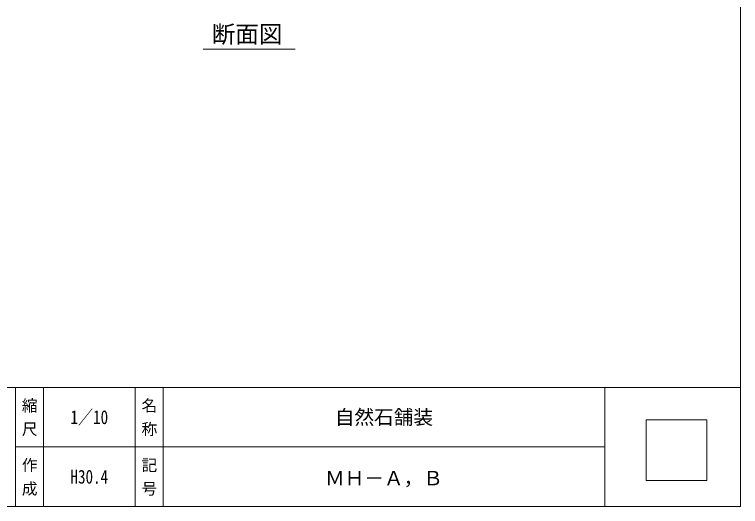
# Model space of a CAD drawing. Units: millimetres at full size, sheet at 1:10; details may follow other scales. Extents: x 1202 to 3940, y 458 to 2325.
# Drawn here: x 2742 to 3940, y 458 to 1270 of the extents above; entities that cross this region are included whole.
import ezdxf
from ezdxf.enums import TextEntityAlignment as Align

# ---------------------------------------------------------------- set-up
doc = ezdxf.new("R2010")
doc.units = ezdxf.units.MM
doc.header["$LTSCALE"] = 10
for name, color, linetype, lineweight in [('0_2', 7, 'Continuous', 13), ('_0-0_', 7, 'Continuous', 13), ('寸法', 1, 'Continuous', 13), ('本体', 7, 'Continuous', 13)]:
    doc.layers.add(name, color=color, linetype=linetype, lineweight=lineweight)
doc.styles.add('@ＭＳ ゴシック', font='')
doc.styles.add('ＭＳ ゴシック', font='')
doc.styles.get('@ＭＳ ゴシック').set_extended_font_data('@MS Gothic')
doc.styles.get('ＭＳ ゴシック').set_extended_font_data('MS Gothic')

msp = doc.modelspace()

# ---------------------------------------------------------------- linework, layer by layer
at = {"layer": '0_2'}
msp.add_line((3715.84, 556.43), (2743.89, 556.43), dxfattribs=at)
at = {"layer": '_0-0_', "color": 6}
msp.add_line((1201.55, 654.72), (3939.68, 654.72), dxfattribs=at)
at = {"layer": '_0-0_'}
for p, q in [((2743.89, 654.72), (2743.89, 458.14)), ((2789.85, 654.72), (2789.85, 458.14)), ((2941.33, 654.72), (2941.33, 458.25)), ((2987.29, 654.72), (2987.29, 458.14)), ((3715.84, 654.72), (3715.84, 458.14))]:
    msp.add_line(p, q, dxfattribs=at)
at = {"layer": '_0-0_', "color": 6}
msp.add_lwpolyline([(3939.68, 2269.96), (1201.55, 2269.96), (1201.55, 458.14), (3939.68, 458.14)], close=True, dxfattribs=at)
at = {"layer": '寸法', "color": 3}
msp.add_line((3053.6, 1212.89), (3204.89, 1212.89), dxfattribs=at)
at = {"layer": '本体'}
for p, q in [((3784.27, 601.25), (3884.27, 601.25)), ((3784.27, 501.25), (3784.27, 601.25)), ((3884.27, 601.25), (3884.27, 501.25)), ((3884.27, 501.25), (3784.27, 501.25))]:
    msp.add_line(p, q, dxfattribs=at)

# ---------------------------------------------------------------- texts
at = {"layer": '_0-0_', "color": 3, "style": 'ＭＳ ゴシック'}
msp.add_text('断面図', height=28.48, dxfattribs=at).set_placement((3067.63, 1215.03), align=Align.BOTTOM_LEFT)
at = {"layer": '_0-0_', "style": '@ＭＳ ゴシック'}
for s, p in [(' 縮 尺 ', (2766.87, 605.58)), ('名 称', (2964.31, 605.58)), ('作 成', (2766.87, 507.29)), ('記 号', (2964.31, 507.29))]:
    msp.add_text(s, height=18.99, rotation=270, dxfattribs=at).set_placement(p, align=Align.MIDDLE_CENTER)
at = {"layer": '_0-0_', "style": 'ＭＳ ゴシック', "width": 0.8}
for s, p in [('1／10', (2865.59, 605.58)), ('H30.4', (2865.59, 507.29))]:
    msp.add_text(s, height=22.79, dxfattribs=at).set_placement(p, align=Align.MIDDLE_CENTER)
at = {"layer": '_0-0_', "style": 'ＭＳ ゴシック'}
for s, p in [('自然石舗装', (3351.56, 605.58)), ('ＭＨ－Ａ，Ｂ', (3351.56, 504.95))]:
    msp.add_text(s, height=23.74, dxfattribs=at).set_placement(p, align=Align.MIDDLE_CENTER)

doc.saveas('drawing.dxf')
